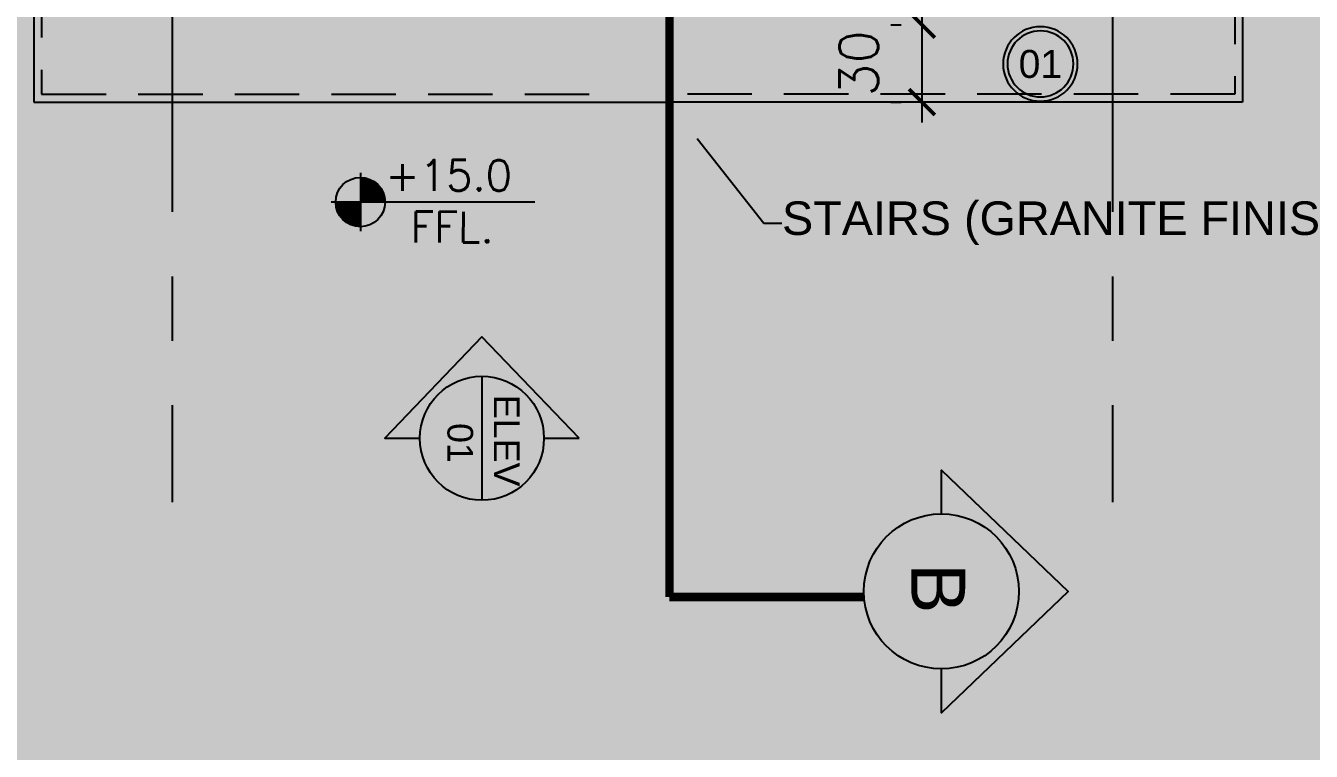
# Model space of a CAD drawing. Header units: centimetres. Extents: x -3744 to 3813, y -6963 to 3597.
# Drawn here: x -1289.3 to -790.3, y 461 to 742.6 of the extents above; entities that cross this region are included whole.
import ezdxf
from ezdxf import colors
from ezdxf.entities.mleader import LeaderData, LeaderLine
from ezdxf.enums import TextEntityAlignment as Align
from ezdxf.math import Vec2, Vec3

# ---------------------------------------------------------------- set-up
doc = ezdxf.new("R2010")
doc.units = ezdxf.units.CM
doc.header["$LTSCALE"] = 100
doc.header["$MEASUREMENT"] = 0
for name, pattern in [('A0-01 FLOOR PLANS$0$HIDDEN', [0.375, 0.25, -0.125]), ('GRID$0$GRID$0$XREF GRID$0$GRIDS$0$CENTER', [2, 1.25, -0.25, 0.25, -0.25]), ('XREF CUTTING LINES$0$ACAD_ISO10W100', [18, 12, -3, 0, -3]), ('XREF CUTTING LINES$0$DASHDOT', [1, 0.5, -0.25, 0, -0.25])]:
    doc.linetypes.add(name, pattern=pattern)
for name, color, linetype in [('A0-01 FLOOR PLANS$0$ARROW INDICATOR', 4, 'Continuous'), ('A0-01 FLOOR PLANS$0$DIM IN', 1, 'Continuous'), ('A0-01 FLOOR PLANS$0$HATCH', 8, 'Continuous'), ('A0-01 FLOOR PLANS$0$LVL', 2, 'Continuous'), ('A0-01 FLOOR PLANS$0$NUMBERS', 1, 'Continuous'), ('A0-01 FLOOR PLANS$0$STAIRS', 4, 'Continuous'), ('A0-01 FLOOR PLANS$0$TEXT', 3, 'Continuous'), ('A0-01 FLOOR PLANS$0$WALL-01', 7, 'Continuous'), ('A0-01 FLOOR PLANS$0$WINDOW', 1, 'Continuous'), ('GRID$0$XREF GRID', 11, 'GRID$0$GRID$0$XREF GRID$0$GRIDS$0$CENTER'), ('SOURROUNDING$0$DIM IN', 1, 'Continuous'), ('SOURROUNDING$0$KERBSTONE', 11, 'Continuous'), ('WALL-03', 2, 'Continuous'), ('XREF CUTTING LINES$0$ELEV', 2, 'XREF CUTTING LINES$0$ACAD_ISO10W100'), ('XREF CUTTING LINES$0$SECTION LINE', 6, 'XREF CUTTING LINES$0$DASHDOT'), ('XREF CUTTING LINES$0$WALL SECT LINE', 6, 'XREF CUTTING LINES$0$DASHDOT')]:
    doc.layers.add(name, color=color, linetype=linetype)
doc.styles.add('A0-01 FLOOR PLANS$0$02-Ground$0$ATTRIBUTE', font='ROMANS.shx')
doc.styles.add('A0-01 FLOOR PLANS$0$22', font='romans.shx')
doc.styles.add('A0-01 FLOOR PLANS$0$ART', font='arial.ttf')
doc.styles.add('A0-01 FLOOR PLANS$0$GRIDS$0$20', font='romans.shx')
doc.styles.add('XREF CUTTING LINES$0$ART', font='arial.ttf')
doc.styles.add('XREF CUTTING LINES$0$ART-PS-1', font='arial.ttf', dxfattribs={"height": 20})
doc.dimstyles.new('A0-01 FLOOR PLANS$0$100', dxfattribs={"dimtxt": 15, "dimasz": 10, "dimexe": 8, "dimexo": 12, "dimgap": 6, "dimtad": 1, "dimdec": 0, "dimzin": 0, "dimdsep": 46, "dimtxsty": 'A0-01 FLOOR PLANS$0$22', "dimblk": 'A0-01 FLOOR PLANS$0$_ARCHTICK', "dimcen": 30, "dimdle": 8, "dimclrd": 1, "dimclre": 1, "dimclrt": 2, "dimadec": 0, "dimazin": 0, "dimtfac": 1, "dimtdec": 0, "dimtmove": 2, "dimatfit": 3, "dimldrblk": 'A0-01 FLOOR PLANS$0$_OBLIQUE', "dimfxl": 100, "dimtolj": 1, "dimtzin": 0, "dimarcsym": 0})

# ---------------------------------------------------------------- blocks, each defined once
blk = doc.blocks.new('XREF CUTTING LINES')
at = {"layer": 'XREF CUTTING LINES$0$ELEV'}
h = blk.add_hatch(color=251, dxfattribs=at)
edge = h.paths.add_edge_path()
edge.add_line((-1179.553001073057, 547.5089298738749), (-1193.175697260544, 547.5089298738749))
edge.add_ellipse((-1217.242223045456, 547.5089298738749), major_axis=(-17.01760358211501, 17.01760358211502), ratio=0.9999999999999889, start_angle=225.0000000000003, end_angle=405.0000000000003)
edge.add_line((-1241.308748830375, 547.5089298738749), (-1254.931445017878, 547.5089298738749))
edge.add_line((-1254.93144501787, 547.5089298738749), (-1217.242223045448, 586.891165150871))
edge.add_line((-1217.242223045448, 586.891165150871), (-1179.553001073057, 547.5089298738749))
at = {"layer": 'XREF CUTTING LINES$0$SECTION LINE'}
h = blk.add_hatch(color=251, dxfattribs=at)
edge = h.paths.add_edge_path()
edge.add_line((-1038.915229019428, 535.1856537773255), (-1038.915229019428, 518.1572835429663))
edge.add_ellipse((-1038.915229019428, 488.0741263118267), major_axis=(21.27200447764375, -21.27200447764378), ratio=0.9999999999999887, start_angle=-45.000000000000284, end_angle=134.9999999999997, ccw=False)
edge.add_line((-1038.915229019428, 457.9909690806775), (-1038.915229019428, 440.9625988463087))
edge.add_line((-1038.915229019428, 440.9625988463085), (-989.6874349231832, 488.0741263118363))
edge.add_line((-989.6874349231825, 488.0741263118267), (-1038.915229019427, 535.1856537773256))
at = {"layer": 'XREF CUTTING LINES$0$ELEV', "color": 2, "linetype": 'Continuous'}
blk.add_line((-1217.242223045456, 571.5754556587914), (-1217.242223045456, 523.4424040889596), dxfattribs=at)
for points in [[(-1179.553001073049, 547.5089298738749), (-1217.242223045448, 586.891165150871), (-1254.931445017863, 547.5089298738749), (-1241.308748830372, 547.5089298738749)], [(-1193.17569726054, 547.5089298738749), (-1179.553001073049, 547.5089298738749)]]:
    blk.add_lwpolyline(points, dxfattribs=at)
blk.add_circle((-1217.242223045456, 547.5089298738749), 24.06652578491579, dxfattribs=at)
at = {"layer": 'XREF CUTTING LINES$0$SECTION LINE', "color": 2, "linetype": 'Continuous'}
blk.add_lwpolyline([(-1038.915229019428, 518.1572835429663), (-1038.915229019428, 535.1856537773351), (-989.6874349231825, 488.0741263118267), (-1038.915229019428, 440.9625988463085), (-1038.915229019428, 457.9909690806775)], dxfattribs=at)
blk.add_circle((-1038.915229019428, 488.0741263118267), 30.08315723114473, dxfattribs=at)
at = {"layer": 'XREF CUTTING LINES$0$WALL SECT LINE', "const_width": 3.317877843354462}
for points in [[(-1068.91760389405, 2787.387445794906), (-1144.443390814088, 2787.387445794906), (-1144.443390814383, 485.8709806342961)], [(-1144.443390814088, 485.8709806342961), (-1068.91760389405, 485.8709806342961)]]:
    blk.add_lwpolyline(points, dxfattribs=at)
at = {"layer": 'XREF CUTTING LINES$0$ELEV', "style": 'XREF CUTTING LINES$0$ART-PS-1'}
for s, p in [('ELEV', (-1207.613572238548, 546.5760815533283)), ('01', (-1225.662827706396, 545.6779460530843))]:
    blk.add_text(s, height=9.953633530063387, rotation=270, dxfattribs=at).set_placement(p, align=Align.MIDDLE_CENTER)
at = {"layer": 'XREF CUTTING LINES$0$SECTION LINE', "color": 2, "style": 'XREF CUTTING LINES$0$ART'}
blk.add_text('B', height=20.90263041312467, rotation=270, dxfattribs=at).set_placement((-1040.124760361306, 489.2566208240318), align=Align.MIDDLE_CENTER)
blk = doc.blocks.new('GRID')
at = {"layer": 'GRID$0$XREF GRID'}
for p, q in [((-1337.500000000025, 2960.330839349383), (-1337.500000000025, 522.7628488045343, -0.00416170728823173)), ((-972.5000000000261, 2960.330839349384, 0.00416170728823173), (-972.5000000000261, 522.7628488045357))]:
    blk.add_line(p, q, dxfattribs=at)
blk = doc.blocks.new('A0-01 FLOOR PLANS$0$NUMBER')
at = {"layer": 'A0-01 FLOOR PLANS$0$NUMBERS'}
blk.add_circle((0, 0), 65, dxfattribs=at)
at = {"layer": 'A0-01 FLOOR PLANS$0$NUMBERS', "color": 8}
blk.add_circle((0, 0), 57.5, dxfattribs=at)
blk = doc.blocks.new('A0-01 FLOOR PLANS$0$OUTDOOR')
at = {"layer": 'A0-01 FLOOR PLANS$0$STAIRS'}
for p, q in [((-1391.116348528466, 803.0000000000407), (-1391.116348528466, 677.9999999999939)), ((-922, 763.0000000000105), (-922, 678.000000000017)), ((-1391.116348528466, 678.0000000000055), (-1144.851945433324, 677.9999999999939)), ((-922, 678.0000000000289), (-1144.851945433347, 677.9999999999939))]:
    blk.add_line(p, q, dxfattribs=at)
at = {"layer": 'A0-01 FLOOR PLANS$0$STAIRS', "color": 8, "linetype": 'A0-01 FLOOR PLANS$0$HIDDEN'}
for p, q in [((-1388.116348528466, 803.0000000000408), (-1388.116348528466, 681.0000000000282)), ((-925, 763.0000000000105), (-925, 681.0000000000284)), ((-1388.116348528466, 681.0000000000282), (-1171.264403095119, 680.9999999999941)), ((-925, 681.0000000000284), (-1144.851945433347, 680.9999999999939))]:
    blk.add_line(p, q, dxfattribs=at)
blk = doc.blocks.new('A0-01 FLOOR PLANS$0$_ARCHTICK')
at = {"color": 0, "linetype": 'ByBlock', "const_width": 0.15}
blk.add_lwpolyline([(-0.5, -0.5), (0.5, 0.5)], dxfattribs=at)
blk = doc.blocks.new('*D2060')
at = {"layer": 'A0-01 FLOOR PLANS$0$DIM IN', "color": 1, "lineweight": -2, "transparency": 16777216}
for p, q in [((-1046.472668802958, 746.0000000000366), (-1046.472668802958, 700.0000000000293)), ((-1058.472668802944, 738.0000000000366), (-1054.472668802958, 738.0000000000366)), ((-1058.472668802938, 708.0000000000293), (-1054.472668802958, 708.0000000000293))]:
    blk.add_line(p, q, dxfattribs=at)
at = {"layer": 'Defpoints', "color": 0, "transparency": 16777216}
for p in [(-1046.472668802944, 738.0000000000366), (-1046.472668802938, 708.0000000000293), (-1046.472668802958, 708.0000000000293)]:
    blk.add_point(p, dxfattribs=at)
at = {"layer": 'A0-01 FLOOR PLANS$0$DIM IN', "color": 1, "lineweight": -2, "transparency": 16777216, "xscale": 10, "yscale": 10, "zscale": 10}
for p, rotation in [((-1046.472668802958, 738.0000000000366), 90), ((-1046.472668802958, 708.0000000000293), 270)]:
    blk.add_blockref('A0-01 FLOOR PLANS$0$_ARCHTICK', p, dxfattribs=dict(at, rotation=rotation))
at = {"layer": 'A0-01 FLOOR PLANS$0$DIM IN', "color": 2, "transparency": 16777216, "insert": (-1070.972668802958, 723.0000000000332), "char_height": 15, "attachment_point": 5, "rotation": 90, "style": 'A0-01 FLOOR PLANS$0$22'}
blk.add_mtext('\\A1;30', dxfattribs=at)
blk = doc.blocks.new('A0-01 FLOOR PLANS$0$_OBLIQUE')
at = {"color": 0, "linetype": 'ByBlock'}
blk.add_line((-0.5, -0.5), (0.5, 0.5), dxfattribs=at)
blk = doc.blocks.new('*D2079')
at = {"layer": 'A0-01 FLOOR PLANS$0$DIM IN', "color": 1, "lineweight": -2, "transparency": 16777216}
for p, q in [((-1046.472668802959, 716.0000000000293), (-1046.472668802959, 670.0000000000093)), ((-1058.472668802938, 708.0000000000293), (-1054.472668802959, 708.0000000000293)), ((-1058.472668802931, 678.0000000000093), (-1054.472668802959, 678.0000000000093))]:
    blk.add_line(p, q, dxfattribs=at)
at = {"layer": 'Defpoints', "color": 0, "transparency": 16777216}
for p in [(-1046.472668802938, 708.0000000000293), (-1046.472668802931, 678.0000000000093), (-1046.472668802959, 678.0000000000093)]:
    blk.add_point(p, dxfattribs=at)
at = {"layer": 'A0-01 FLOOR PLANS$0$DIM IN', "color": 1, "lineweight": -2, "transparency": 16777216, "xscale": 10, "yscale": 10, "zscale": 10}
for p, rotation in [((-1046.472668802959, 708.0000000000293), 90), ((-1046.472668802959, 678.0000000000093), 270)]:
    blk.add_blockref('A0-01 FLOOR PLANS$0$_ARCHTICK', p, dxfattribs=dict(at, rotation=rotation))
at = {"layer": 'A0-01 FLOOR PLANS$0$DIM IN', "color": 2, "transparency": 16777216, "insert": (-1070.972668802959, 693.0000000000196), "char_height": 15, "attachment_point": 5, "rotation": 90, "style": 'A0-01 FLOOR PLANS$0$22'}
blk.add_mtext('\\A1;30', dxfattribs=at)
blk = doc.blocks.new('A0-01 FLOOR PLANS$0$02-Ground$0$A$C4F2068BA')
for p, q in [((0.4000000372320756, 0.6374428982243843), (0.4000000372320756, 0.1625566975845287)), ((1.815603450622268, 0.3999997979044565), (0.1625569369121478, 0.3999997979044565))]:
    blk.add_line(p, q)
at = {"color": 8, "const_width": 0.2}
for points in [[(0.4000000372320756, 0.4999997979102773, -0.4142135623730951), (0.5000000372233444, 0.3999997979044565, -0.4142135623730737)], [(0.4000000372320756, 0.2999997978986357, -0.4142135623730951), (0.3000000372262548, 0.3999997979044565, -0.4142135623730737)]]:
    blk.add_lwpolyline(points, format="xyb", dxfattribs=at)
blk.add_circle((0.4000000372320756, 0.3999997979044565), 0.2)
blk = doc.blocks.new('A0-01 FLOOR PLANS$0$02-Ground$0$123')
at = {"ltscale": 0.1}
blk.add_blockref('A0-01 FLOOR PLANS$0$02-Ground$0$A$C4F2068BA', (-0.4000000372320756, -0.3999997979044565), dxfattribs=at)
blk = doc.blocks.new('A0-01 FLOOR PLANS$0$02-Ground$0$LEVEL- PLAN')
at = {"layer": 'A0-01 FLOOR PLANS$0$LVL', "ltscale": 0.1}
blk.add_blockref('A0-01 FLOOR PLANS$0$02-Ground$0$123', (7.275957614183426e-12, -7.275957614183426e-12), dxfattribs=at)
at = {"layer": 'A0-01 FLOOR PLANS$0$LVL', "ltscale": 0.1, "style": 'A0-01 FLOOR PLANS$0$02-Ground$0$ATTRIBUTE', "width": 0.8, "flags": 4}
blk.add_attdef('%%P0.00', (0.2027841417951244, 0.09261878275742319), '', height=0.25, dxfattribs=at)
blk.add_attdef('LVL', text='', height=0.25, dxfattribs=at).set_placement((0.7450624139863216, -0.3271430782544904), align=Align.CENTER)
blk = doc.blocks.new('A0-01 FLOOR PLANS')
at = {"layer": 'A0-01 FLOOR PLANS$0$HATCH'}
h = blk.add_hatch(dxfattribs=at)
h.set_pattern_fill('DOTS', color=8, scale=50)
h.set_pattern_definition([(0, (0, 0), (1.5625, 3.125), [0, -3.125])])
h.paths.add_polyline_path([(-1391.116348528466, 803.0000000000055), (-985, 803.0000000000055), (-985, 763.0000000000055), (-922, 763.0000000000109), (-922, 678.0000000000291), (-1391.116348528466, 678.0000000000291)])
at = {"layer": 'A0-01 FLOOR PLANS$0$LVL'}
ref = blk.add_blockref('A0-01 FLOOR PLANS$0$02-Ground$0$LEVEL- PLAN', (-1264.42176712449, 639.1745036720858), dxfattribs=dict(at, xscale=47.80922768457422, yscale=47.80922768457422, zscale=47.80922768457422, rotation=359.9470003599919))
ref.add_attrib('%%P0.00', '+15.0', (-1254.722722052398, 643.5935662773536), dxfattribs={"layer": '0', "ltscale": 0.1, "height": 11.95230692114356, "rotation": 359.9470003600083, "style": 'A0-01 FLOOR PLANS$0$GRIDS$0$20'})
ref.add_attrib('LVL', 'FFL.', dxfattribs={"layer": '0', "ltscale": 0.1, "height": 11.95230692114356, "rotation": 359.9470003600083, "style": 'A0-01 FLOOR PLANS$0$GRIDS$0$20'}).set_placement((-1228.815391478884, 623.5011025359654), align=Align.CENTER)
at = {"layer": 'A0-01 FLOOR PLANS$0$NUMBERS', "xscale": -0.2224697851507073, "yscale": 0.2224697851507073, "zscale": 0.2780872314370521, "rotation": 90}
blk.add_blockref('A0-01 FLOOR PLANS$0$NUMBER', (-1000.48920905858, 692.7939518644653), dxfattribs=at)
at = {"layer": 'A0-01 FLOOR PLANS$0$STAIRS'}
blk.add_blockref('A0-01 FLOOR PLANS$0$OUTDOOR', (0, 0), dxfattribs=at)
at = {"layer": 'A0-01 FLOOR PLANS$0$WALL-01'}
blk.add_blockref('GRID', (0, 0), dxfattribs=at)
at = {"layer": 'A0-01 FLOOR PLANS$0$WINDOW'}
blk.add_blockref('XREF CUTTING LINES', (0, 0), dxfattribs=at)
at = {"layer": 'A0-01 FLOOR PLANS$0$TEXT', "style": 'A0-01 FLOOR PLANS$0$ART'}
blk.add_text('01', height=10.86278247800985, dxfattribs=at).set_placement((-1000.48920905858, 692.7939518644653), align=Align.MIDDLE_CENTER)
at = {"layer": 'A0-01 FLOOR PLANS$0$DIM IN'}
for base, p1, p2, picture, middle in [((-1046.472668802958, 708.0000000000293), (-1046.472668802944, 738.0000000000364), (-1046.472668802937, 708.0000000000291), '*D2060', (-1070.972668802958, 723.0000000000332)), ((-1046.472668802959, 678.0000000000093), (-1046.472668802937, 708.0000000000291), (-1046.47266880293, 678.0000000000091), '*D2079', (-1070.972668802959, 693.0000000000196))]:
    dim = blk.add_linear_dim(base=base, p1=p1, p2=p2, angle=90, dimstyle='A0-01 FLOOR PLANS$0$100', override={"dimfxl": 0.075}, dxfattribs=at)
    dim.commit()
    dim.dimension.update_dxf_attribs({"geometry": picture, "text_midpoint": middle})
at = {"layer": 'A0-01 FLOOR PLANS$0$ARROW INDICATOR'}
ml = blk.add_multileader_mtext('Standard', dxfattribs=at)
ml.set_content('STAIRS (GRANITE FINISH)', color=256, style='A0-01 FLOOR PLANS$0$ART')
ml.set_leader_properties()
ml.build(insert=Vec2(0, 0))
ml.multileader.update_dxf_attribs({"text_right_attachment_type": 6, "dogleg_length": 0.36, "arrow_head_size": 18})
ctx = ml.context
ctx.base_point, ctx.char_height, ctx.arrow_head_size, ctx.landing_gap_size, ctx.plane_origin = Vec3(-1100.865417910345, 631.020107217133), 13, 18, 0.09, Vec3(-1144.851945433347, 677.9999999999945)
ctx.right_attachment = 6
notes = []
notes.append((ctx, [(0, (1, 1, 0), (-1107.826133532542, 631.020107217133), (1, 0), 6.960715622197413, [(0, [(-1144.851945433347, 677.9999999999945)], 0, [])])]))
ctx.mtext.insert, ctx.mtext.width, ctx.mtext.flow_direction = Vec3(-1100.775417910345, 639.4310894817991), 243.3585952566866, 5
for ctx, leaders in notes:
    for number, flags, end, landing, length, lines in leaders:
        leader = LeaderData()
        leader.index, (leader.has_last_leader_line, leader.has_dogleg_vector, leader.attachment_direction) = number, flags
        leader.last_leader_point, leader.dogleg_vector, leader.dogleg_length = Vec3(end), Vec3(landing), length
        for number, points, colour, breaks in lines:
            line = LeaderLine()
            line.index, line.vertices, line.color, line.breaks = number, Vec3.list(points), colors.encode_raw_color(colour), breaks
            leader.lines.append(line)
        ctx.leaders.append(leader)
blk = doc.blocks.new('SOURROUNDING')
at = {"layer": 'SOURROUNDING$0$KERBSTONE', "lineweight": 13}
h = blk.add_hatch(dxfattribs=at)
h.set_pattern_fill('AR-HBONE', color=252, scale=5, angle=90)
h.set_pattern_definition([(135, (0, 0), (-28.2842712474619, 1.731912112470987e-15), [60, -20]), (225, (-14.142135625, 14.142135625), (-28.2842712474619, 3.9523581617213e-15), [60, -20])])
h.paths.add_polyline_path([(-174.9999999999995, 1001.388733368148), (-180.2372202335287, 999.4018025608985), (-174.9999999999998, 1003.262964355024), (-174.9999999999975, 1910.06746708433), (-189.1883495621125, 1904.684598388356), (-174.9999999999975, 1915.145016474309), (-174.9999999999975, 1965.254414543792), (-177.7862639594871, 1965.570847487486), (-174.9999999999973, 1966.160834471921), (-174.9999999999961, 2515.31407094349), (-190.9484910254077, 2509.26342828679), (-174.9999999999961, 2521.021517783776), (-174.9999999999959, 2569.633347105632), (-179.5464054227816, 2570.14967738592), (-174.9999999999961, 2571.112371539958), (-174.9999999999957, 2808.000000000006), (-890.000000000025, 2808.000000000006), (-890.000000000025, 3028), (-1810.000000000075, 3028), (-1810.000000000024, 2511.189775922623), (-1925.000000000019, 2511.189775922612), (-1925.00000000004, 1979.719852353628), (-1810.000000000056, 1979.719852353628), (-1809.999999999347, 775.0000000018035), (-3028, 775.0000000018031), (-3028, 650.0000000018035), (-2728, 650.0000000018035), (-2447.999999999999, 650.000000001804), (-2428, 650.0000000018035), (-1382.065571825893, 650.0000000018035), (-1382.065571825892, 25.00000000000011), (-1257.585336144932, 25.00000000000011), (-1257.065571825896, 25.00000000316902), (-857.0655718258947, 24.99999999999989), (-732.0659801441941, 25), (-732.065571825893, 667.9999999999965), (-175.0000000000002, 668.000000000032)])
h.paths.add_polyline_path([(-1685, 828.0000000000057), (-1685, 2748.000000000005), (-1220, 2748.000000000005), (-1220, 2193.000000000006), (-890, 2193.000000000006), (-890, 2683.000000000005), (-300, 2683.000000000006), (-300, 788.0000000000057), (-589.9999999999995, 788.0000000000057), (-589.9999999999997, 793.0000000000057), (-817, 793.0000000000055), (-817, 713.0000000000298), (-1286.116348528466, 712.9999999999948), (-1287.5, 828.0000000000058)], flags=16)
h.paths.add_polyline_path([(-1798.226780842823, 1621.662886067414), (-1726.107733223775, 1621.662886067414), (-1726.107733223775, 1641.162886067414), (-1798.226780842823, 1641.162886067414)], flags=16)
h.paths.add_polyline_path([(-1563.971165272614, 2964.650889992762), (-999.200087509995, 2964.650889992762), (-999.200087509995, 3018.338407045968), (-1563.971165272614, 3018.338407045968)], flags=16)
at = {"layer": 'SOURROUNDING$0$DIM IN'}
blk.add_blockref('A0-01 FLOOR PLANS', (105, 35.00000000000091), dxfattribs=at)

msp = doc.modelspace()

# ---------------------------------------------------------------- block references
at = {"layer": 'WALL-03'}
msp.add_blockref('SOURROUNDING', (0, 0), dxfattribs=at)

doc.saveas('drawing.dxf')
